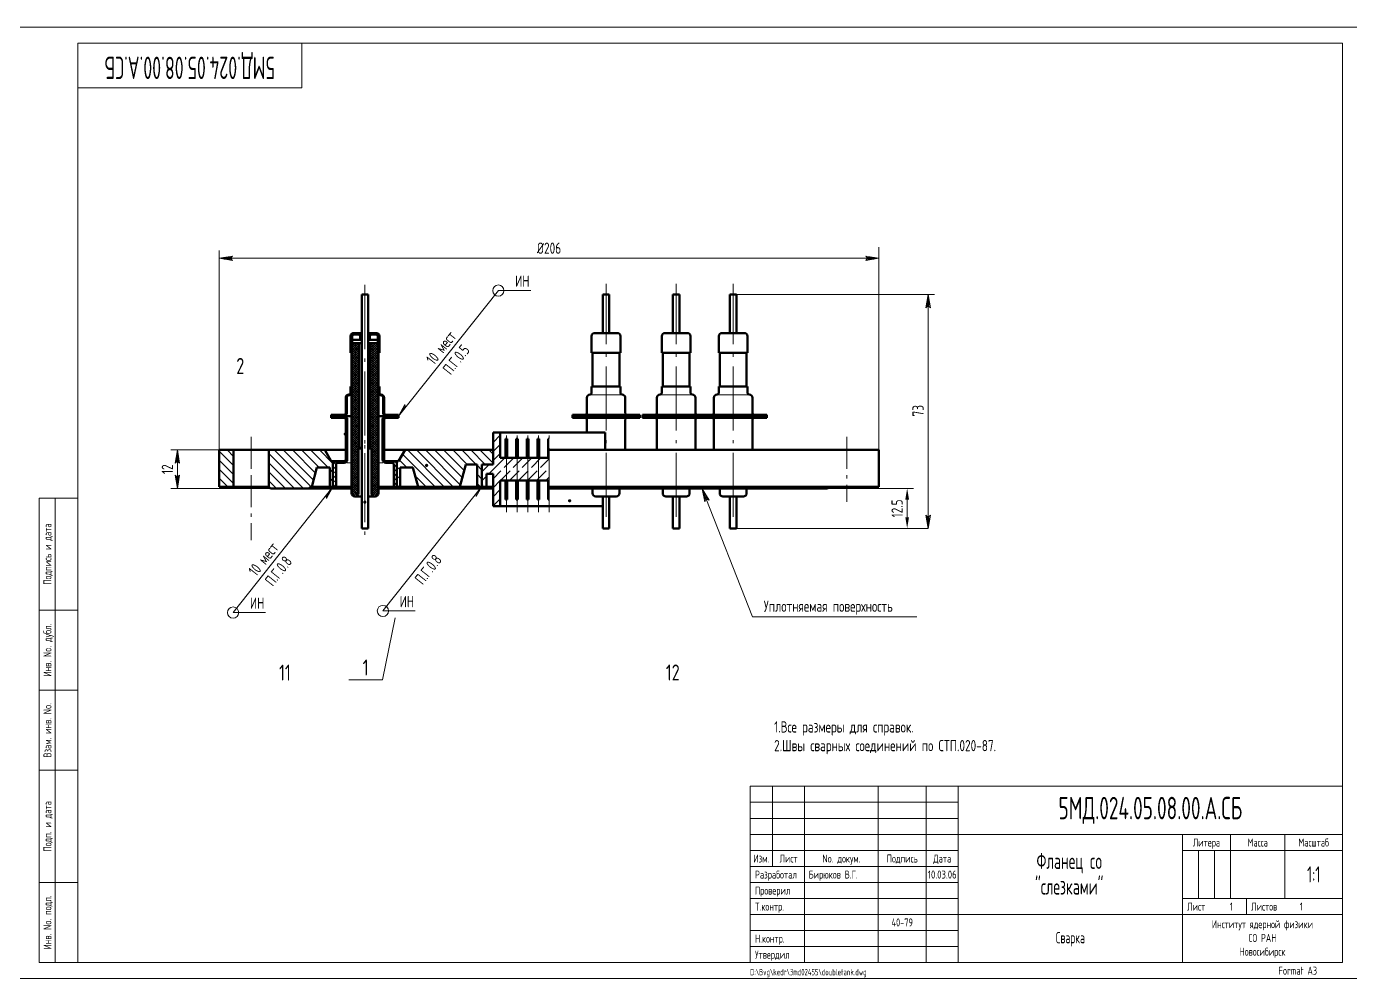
# Model space of a CAD drawing. Extents: x -414 to 4851, y -2165 to 1761.
# Drawn here: x 2319.7 to 2733.2, y 1013.9 to 1311.1 of the extents above; entities that cross this region are included whole.
import ezdxf
from ezdxf.enums import TextEntityAlignment as Align

# ---------------------------------------------------------------- set-up
doc = ezdxf.new("R2010")
doc.units = 0
doc.linetypes.add('S-P10', pattern=[15, 10, -2, 1, -2])
doc.linetypes.add('S-P20', pattern=[27, 20, -3, 1, -3])
for name, color, linetype, lineweight in [('1', 9, 'CONTINUOUS', 20), ('2', 2, 'CONTINUOUS', 50), ('DIM', 4, 'CONTINUOUS', 20), ('HATCH', 5, 'CONTINUOUS', 20), ('TR', 3, 'CONTINUOUS', 20)]:
    doc.layers.add(name, color=color, linetype=linetype, lineweight=lineweight)
doc.styles.add('SIMPLEX', font='simplex.shx', dxfattribs={"width": 0.7})
pattern_1 = [(135, (559.2477484370595, 735.985368344094), (-0.3535533905932738, -0.3535533905932737), [])]
pattern_2 = [(135, (537.3021285786556, 735.5614735127529), (-0.3535533905932738, -0.3535533905932737), [])]
pattern_3 = [(45, (-1108.623492924611, 594.689889474208), (-0.7071067811865475, 0.7071067811865476), [])]

# ---------------------------------------------------------------- blocks, each defined once
blk = doc.blocks.new('SHTAMP1')
at = {"layer": 'DIM', "color": 2}
for p, q in [((-185, 55), (0, 55)), ((-185, 55), (-185, 0)), ((-178, 55), (-178, 29.99999999999999)), ((-168, 55), (-168, 0)), ((-145, 55), (-145, 0)), ((-130, 55), (-130, 0)), ((-120, 55), (-120, 0)), ((-120, 40), (0, 40)), ((-49.99999999999997, 40), (-50, 0)), ((-34.99999999999997, 40), (-34.99999999999997, 20)), ((-17.99999999999997, 40), (-17.99999999999997, 20.00000000000001)), ((-185, 35), (-120, 35)), ((-49.99999999999997, 35), (0, 35)), ((-185, 30), (-120, 30)), ((-50, 20), (0, 20)), ((-29.99999999999994, 20.00000000000001), (-29.99999999999997, 15)), ((-120, 15), (0, 15))]:
    blk.add_line(p, q, dxfattribs=at)
at = {"layer": 'DIM'}
for p, q in [((-185, 50), (-120, 50)), ((-185, 45), (-120, 45)), ((-185, 40), (-120, 40)), ((-44.99999999999997, 35), (-44.99999999999997, 20)), ((-39.99999999999997, 35), (-39.99999999999997, 20)), ((-185, 25), (-120, 25)), ((-185, 20), (-120, 20)), ((-185, 15), (-120, 15)), ((-185, 10), (-120, 10)), ((-185, 5), (-120, 5))]:
    blk.add_line(p, q, dxfattribs=at)
at = {"layer": 'DIM', "style": 'SIMPLEX', "width": 0.6}
blk.add_text('1', height=2.5, dxfattribs=at).set_placement((-35.17607202795625, 16.2))
at = {"layer": 'DIM', "style": 'SIMPLEX', "width": 0.6, "flags": 8}
blk.add_attdef('ОБОЗНАЧЕНИЕ2', text='', height=7, dxfattribs=at).set_placement((-117, 60), align=Align.MIDDLE)
at = {"layer": 'DIM', "style": 'SIMPLEX', "width": 0.6}
for tag, height, p in [('ОБОЗНАЧЕНИЕ', 7, (-60, 47.5)), ('МАСШТАБ', 5, (-9, 27.5))]:
    blk.add_attdef(tag, text='', height=height, dxfattribs=at).set_placement(p, align=Align.MIDDLE)
at = {"layer": 'DIM', "style": 'SIMPLEX', "width": 0.9108433734939759}
blk.add_attdef('ДАТА', text='', height=2.5, dxfattribs=at).set_placement((-129.5, 26.2), (-120.5, 26.2), align=Align.FIT)
at = {"layer": 'DIM', "style": 'SIMPLEX', "width": 0.6}
for tag, p in [('ЛИСТОВ', (-13.325, 16.2)), ('FORMAT', (-20, -3.8))]:
    blk.add_attdef(tag, p, '', height=2.5, dxfattribs=at)
blk.add_attdef('ТЕЛЕФОН', text='', height=2.5, dxfattribs=at).set_placement((-137.5, 12.5), align=Align.MIDDLE_CENTER)
at = {"layer": 'TR', "style": 'SIMPLEX', "width": 0.7}
for s, p in [('Литера', (-42.49999999999997, 36.2)), ('Масса', (-26.49999999999997, 36.2)), ('Масштаб', (-9, 36.2)), ('Изм.', (-181.5, 31.2)), ('Лист', (-173, 31.2)), ('No. докум.', (-156.5, 31.2)), ('Подпись', (-137.5, 31.2)), ('Дата', (-125, 31.2)), ('Институт ядерной физики', (-25, 10.70243239950646)), ('СО РАН', (-25, 6.416718113792172)), ('Новосибирск', (-25, 2.131003828077887))]:
    blk.add_text(s, height=2.5, dxfattribs=at).set_placement(p, align=Align.CENTER)
at = {"layer": 'TR', "style": 'SIMPLEX'}
for s, width, p in [('Разработал', 0.6, (-183.5, 26.2)), ('Проверил', 0.7, (-183.5, 21.2)), ('T.контр.', 0.7, (-183.5, 16.2)), ('Лист', 0.7, (-48.5, 16.2)), ('Листов', 0.7, (-28.49999999999997, 16.2)), ('Н.контр.', 0.7, (-183.5, 6.200000000000001)), ('Утвердил', 0.7, (-183.5, 1.200000000000001))]:
    blk.add_text(s, height=2.5, dxfattribs=dict(at, width=width)).set_placement(p)
at = {"layer": 'TR', "style": 'SIMPLEX', "width": 0.6}
for tag, height, p in [('НАИМЕНОВАНИЕ', 5, (-85.34568711718521, 29.20002082529924)), ('НАИМЕНОВАНИЕ2', 5, (-85.34568711718521, 21.20002082529924)), ('МАТЕРИАЛ', 3.5, (-85, 9)), ('СОРТАМЕНТ', 3.5, (-85, 3))]:
    blk.add_attdef(tag, text='', height=height, dxfattribs=at).set_placement(p, align=Align.CENTER)
for tag, p, height in [('РАЗРАБОТАЛ', (-166.7, 26.2), 2.5), ('ПРОВЕРИЛ', (-166.7, 21.2), 2.5), ('НОРМОКОНТРОЛЬ', (-166.7, 6.199999999999998), 2.5), ('УТВЕРДИЛ', (-166.7, 1.199999999999999), 2.5), ('ФАЙЛ', (-185, -4), 2)]:
    blk.add_attdef(tag, p, '', height=height, dxfattribs=at)
blk = doc.blocks.new('LEADR')
at = {"layer": 'DIM'}
for p, q in [((-1.170416226631389, 0.2000000000000028), (0, 0)), ((-0.9997944300187243, -0.0002412563466975826), (-1.170416226631389, 0.2000000000000028)), ((0, 0), (-1.170416226631389, -0.1999999999999886)), ((-0.4381870021173455, 0.07487712356459042), (-1.063684681848329, 0.07474016190496968)), ((0, 0), (-1, 0)), ((-1.170416226631389, -0.1999999999999886), (-0.9997944300187243, -0.0002412563466975826)), ((-0.4396274744967172, -0.07512327059271229), (-1.063870801763059, -0.07525989858129378))]:
    blk.add_line(p, q, dxfattribs=at)
blk = doc.blocks.new('SVLEADR')
at = {"layer": 'DIM'}
for p, q in [((-1.170621796612664, -0.199758743653291), (-1, 0)), ((0, 0), (-1.170621796612664, -0.199758743653291)), ((-0.3755462257252447, -0.07510924514504325), (-1.064076371744335, -0.0750186422345962))]:
    blk.add_line(p, q, dxfattribs=at)

msp = doc.modelspace()

# ---------------------------------------------------------------- hatches: boundary and pattern name
at = {"layer": 'HATCH'}
h = msp.add_hatch(dxfattribs=at)
h.set_pattern_fill('U', color=256, scale=0.5, angle=135, style=0, pattern_type=0)
h.set_pattern_definition(pattern_1)
h.paths.add_polyline_path([(2423.366534416439, 1214.937710452703, -0.4142135623728154), (2423.866534416438, 1214.437710452703), (2423.866534416438, 1213.337710452703), (2424.366534416438, 1213.337710452703), (2424.366534416438, 1214.437710452703, 0.4142135623730951), (2423.366534416438, 1215.437710452703), (2421.866534416438, 1215.437710452703, 0.4142135623730951), (2420.866534416438, 1214.437710452703), (2420.866534416438, 1209.237710452703), (2421.166534416438, 1209.237710452703), (2421.166534416438, 1212.297710452703), (2421.366534416438, 1212.297710452703), (2421.366534416438, 1214.437710452703, -0.4142135623731117), (2421.866534416438, 1214.937710452703)])
h = msp.add_hatch(dxfattribs=at)
h.set_pattern_fill('U', color=256, scale=0.5, angle=45, style=0, double=1, pattern_type=0)
h.set_pattern_definition([(45, (559.2477484370595, 735.985368344094), (-0.3535533905932737, 0.3535533905932738), []), (135, (559.2477484370595, 735.985368344094), (-0.3535533905932738, -0.3535533905932737), [])])
h.paths.add_polyline_path([(2423.616534416438, 1212.297710452703), (2421.166534416438, 1212.297710452703), (2421.166534416438, 1165.437710452703, 0.4142135623730951), (2422.166534416438, 1164.437710452703), (2422.366534416438, 1164.437710452703, 0.4142135623730951), (2423.366534416438, 1165.437710452703), (2423.366534416438, 1179.437710452703), (2423.616534416439, 1179.58204802)])
h = msp.add_hatch(dxfattribs=at)
h.set_pattern_fill('U', color=256, scale=0.5, angle=135, style=0, pattern_type=0)
h.set_pattern_definition(pattern_2)
h.paths.add_polyline_path([(2428.866534416438, 1214.937710452703, -0.4142135623731116), (2429.366534416438, 1214.437710452703), (2429.366534416438, 1212.297710452703), (2429.566534416438, 1212.297710452703), (2429.566534416438, 1209.237710452703), (2429.866534416438, 1209.237710452703), (2429.866534416438, 1214.437710452703, 0.4142135623730951), (2428.866534416438, 1215.437710452703), (2427.366534416438, 1215.437710452703, 0.4142135623730951), (2426.366534416438, 1214.437710452703), (2426.366534416438, 1213.337710452703), (2426.866534416438, 1213.337710452703), (2426.866534416438, 1214.437710452703, -0.4142135623730818), (2427.366534416438, 1214.937710452703)])
h = msp.add_hatch(dxfattribs=at)
h.set_pattern_fill('U', color=256, scale=0.5, angle=45, style=0, double=1, pattern_type=0)
h.set_pattern_definition([(135, (4291.485320395817, 735.985368344094), (0.3535533905932737, 0.3535533905932738), []), (45.00000000000001, (4291.485320395817, 735.985368344094), (0.3535533905932738, -0.3535533905932737), [])])
h.paths.add_polyline_path([(2427.116534416438, 1212.297710452703), (2429.566534416438, 1212.297710452703), (2429.566534416438, 1165.437710452703, -0.4142135623730951), (2428.566534416438, 1164.437710452703), (2428.366534416438, 1164.437710452703, -0.4142135623730951), (2427.366534416438, 1165.437710452703), (2427.366534416438, 1179.437710452703), (2427.116534416438, 1179.58204802)])
h = msp.add_hatch(dxfattribs=at)
h.set_pattern_fill('U', color=256, scale=0.5, angle=135, style=0, pattern_type=0)
h.set_pattern_definition(pattern_1)
h.paths.add_polyline_path([(2421.166534416438, 1198.737710452703), (2420.866534416438, 1198.737710452703), (2420.866534416438, 1196.737710452703, -0.414213562372862), (2420.366534416438, 1196.237710452703, 0.4142135623730285), (2419.366534416438, 1195.237710452703), (2419.366534416438, 1190.437710452703, -0.4142135623730951), (2418.866534416438, 1189.937710452703), (2414.866534416438, 1189.937710452703), (2414.866534416438, 1189.437710452703), (2418.666534416438, 1189.437710452703, 0.4142135623730951), (2419.666534416438, 1190.437710452703), (2419.666534416438, 1195.437710452703, -0.4142135623729101), (2420.166534416438, 1195.937710452703, 0.4142135623731598), (2421.166534416438, 1196.937710452703)])
h = msp.add_hatch(dxfattribs=at)
h.set_pattern_fill('U', color=256, scale=0.5, angle=135, style=0, pattern_type=0)
h.set_pattern_definition(pattern_2)
h.paths.add_polyline_path([(2429.866534416438, 1198.737710452703), (2429.566534416438, 1198.737710452703), (2429.566534416438, 1196.937710452703, 0.4142135623730933), (2430.566534416438, 1195.937710452703, -0.4142135623730765), (2431.066534416438, 1195.437710452703), (2431.066534416438, 1190.437710452703, 0.4142135623731616), (2432.066534416438, 1189.437710452703), (2435.866534416438, 1189.437710452703), (2435.866534416438, 1189.937710452703), (2431.866534416438, 1189.937710452703, -0.4142135623730951), (2431.366534416438, 1190.437710452703), (2431.366534416438, 1195.237710452703, 0.4142135623730285), (2430.366534416439, 1196.237710452703, -0.4142135623728953), (2429.866534416439, 1196.737710452703)])
h = msp.add_hatch(dxfattribs=at)
h.set_pattern_fill('U', color=256, angle=45, style=0, pattern_type=0)
h.set_pattern_definition(pattern_3)
h.paths.add_polyline_path([(2419.866534416438, 1188.437710452703, 0.4142135623730618), (2418.866534416438, 1189.437710452703), (2414.866534416438, 1189.437710452703), (2414.866534416438, 1188.937710452703), (2418.866534416438, 1188.937710452703, -0.4142135623730951), (2419.366534416438, 1188.437710452703), (2419.366534416438, 1175.931477026158, -0.4142135623730951), (2418.866534416438, 1175.431477026158), (2416.366534416438, 1175.431477026158, 0.4142135623730618), (2415.366534416438, 1174.431477026158), (2415.366534416438, 1167.431477026158), (2416.366534416438, 1167.431477026158), (2416.366534416438, 1174.431477026158, -0.4142135623730951), (2416.866534416438, 1174.931477026158), (2418.866534416438, 1174.931477026158, 0.4142135623730951), (2419.866534416438, 1175.931477026158)])
h = msp.add_hatch(dxfattribs=at)
h.set_pattern_fill('U', color=256, angle=45, style=0, pattern_type=0)
h.set_pattern_definition(pattern_3)
h.paths.add_polyline_path([(2435.866534416438, 1188.937710452703), (2435.866534416438, 1189.437710452703), (2431.866534416438, 1189.437710452703, 0.4142135623730951), (2430.866534416438, 1188.437710452703), (2430.866534416438, 1175.931477026158, 0.4142135623730951), (2431.866534416438, 1174.931477026158), (2433.866534416438, 1174.931477026158, -0.4142135623730951), (2434.366534416438, 1174.431477026158), (2434.366534416438, 1167.431477026158), (2435.366534416438, 1167.431477026158), (2435.366534416438, 1174.431477026158, 0.4142135623730951), (2434.366534416438, 1175.431477026158), (2431.866534416438, 1175.431477026158, -0.4142135623730951), (2431.366534416438, 1175.931477026158), (2431.366534416438, 1188.437710452703, -0.4142135623730951), (2431.866534416438, 1188.937710452703)])
h = msp.add_hatch(dxfattribs=at)
h.set_pattern_fill('U', color=256, scale=2, angle=45, style=0, pattern_type=0)
h.set_pattern_definition([(45, (0, 0), (-1.414213562373095, 1.414213562373095), [])])
h.paths.add_polyline_path([(2482.866534416438, 1176.431477026158), (2467.616534416438, 1176.431477026158), (2467.616534416438, 1184.431477026158), (2465.366534416438, 1184.431477026158), (2465.366534416438, 1174.431477026158), (2461.866534416438, 1174.431477026158), (2461.866534416438, 1167.431477026158), (2463.366534416438, 1167.431477026158), (2463.366534416438, 1171.431477026158), (2465.366534416438, 1171.431477026158), (2465.366534416438, 1161.431477026158), (2467.616534416438, 1161.431477026158), (2467.616534416438, 1169.431477026158), (2482.866534416438, 1169.431477026158), (2482.866534416438, 1172.431477026158), (2467.616534416438, 1172.431477026158), (2467.616534416438, 1173.431477026158), (2482.866534416438, 1173.431477026158)])
h = msp.add_hatch(dxfattribs=at)
h.set_pattern_fill('U', color=256, scale=2, angle=135, style=0, pattern_type=0)
h.set_pattern_definition([(135, (-943.8657801611371, -325.8072000388579), (-1.414213562373095, -1.414213562373095), [])])
h.paths.add_polyline_path([(2379.866534416438, 1167.431477026158), (2384.366534416438, 1167.431477026158), (2384.366534416438, 1178.931477026158), (2379.866534416438, 1178.931477026159)])
h = msp.add_hatch(dxfattribs=at)
h.set_pattern_fill('U', color=256, scale=2, angle=135, style=0, pattern_type=0)
h.set_pattern_definition([(135, (-1108.623492924611, 594.689889474208), (-1.414213562373095, -1.414213562373095), [])])
h.paths.add_polyline_path([(2415.366534416438, 1175.431477026158), (2414.866534416438, 1175.431477026158), (2412.845808474274, 1178.931477026158), (2395.366534416438, 1178.931477026158), (2395.366534416438, 1167.431477026158), (2395.866534416438, 1166.931477026158), (2407.866534416438, 1166.931477026158), (2408.366534416438, 1167.431477026158), (2408.758839261851, 1167.431477026158), (2410.366534416438, 1173.431477026158), (2414.366534416438, 1173.431477026158), (2414.366534416438, 1167.431477026158), (2415.366534416438, 1167.431477026158)])
h = msp.add_hatch(dxfattribs=at)
h.set_pattern_fill('U', color=256, scale=2, angle=135, style=0, pattern_type=0)
h.set_pattern_definition([(135, (0, 0), (-1.414213562373095, -1.414213562373095), [])])
h.paths.add_polyline_path([(2465.366534416438, 1178.931477026157), (2437.887260358601, 1178.931477026158), (2435.866534416438, 1175.431477026158), (2435.366534416438, 1175.431477026158), (2435.366534416438, 1167.431477026158), (2436.366534416438, 1167.431477026158), (2436.366534416438, 1173.431477026158), (2440.366534416439, 1173.431477026158), (2441.974229571026, 1167.431477026158), (2454.99089006942, 1167.431477026158), (2456.866534416438, 1174.431477026158), (2460.366534416438, 1174.431477026158), (2460.366534416438, 1167.431477026158), (2461.866534416438, 1167.431477026158), (2461.866534416438, 1174.431477026158), (2465.366534416438, 1174.431477026158)])

# ---------------------------------------------------------------- linework, layer by layer
at = {"layer": '1', "linetype": 'S-P20'}
for p, q in [((2425.366534416438, 1230.437710452703), (2425.366534416438, 1151.437710452703)), ((2500.666534416438, 1158.009537205966), (2500.666534416438, 1230.761779697929)), ((2522.566534416438, 1158.009537205966), (2522.566534416438, 1230.761779697929)), ((2540.366534416438, 1158.009537205966), (2540.366534416438, 1230.761779697929)), ((2425.366534416438, 1157.967390402789), (2425.366534416438, 1191.252443591953)), ((2469.533202416438, 1159.484487338693), (2469.533202416438, 1185.404896538341)), ((2472.866535416438, 1159.484487338693), (2472.866535416438, 1185.404896538341)), ((2476.199868416438, 1159.484487338693), (2476.199868416438, 1185.404896538341)), ((2479.533201416438, 1159.484487338693), (2479.533201416438, 1185.404896538341)), ((2482.866534416438, 1159.484487338693), (2482.866534416438, 1185.404896538341))]:
    msp.add_line(p, q, dxfattribs=at)
at = {"layer": '1'}
for p, q in [((2496.166534416438, 1196.111261418594), (2500.666534416438, 1196.111261418593)), ((2505.166534416438, 1196.111261418594), (2500.666534416438, 1196.111261418593)), ((2518.066534416438, 1196.111261418594), (2522.566534416438, 1196.111261418593)), ((2527.066534416438, 1196.111261418594), (2522.566534416438, 1196.111261418593)), ((2535.866534416438, 1196.111261418594), (2540.366534416438, 1196.111261418593)), ((2544.866534416438, 1196.111261418594), (2540.366534416438, 1196.111261418593)), ((2421.166534416438, 1174.931477026158), (2419.732559820223, 1174.931477026158)), ((2431.000509012654, 1174.931477026158), (2429.566534416438, 1174.931477026158))]:
    msp.add_line(p, q, dxfattribs=at)
at = {"layer": '1', "linetype": 'S-P10'}
for p, q in [((2389.866534416438, 1183.070887324208), (2389.866534416438, 1162.792066728108)), ((2575.866534416438, 1183.070887324208), (2575.866534416438, 1162.792066728108)), ((2389.866534416438, 1171.070887324208), (2389.866534416438, 1150.792066728108))]:
    msp.add_line(p, q, dxfattribs=at)
at = {"layer": '2'}
for p, q in [((2424.366534416438, 1227.437710452703), (2424.366534416438, 1154.437710452703)), ((2426.366534416438, 1227.437710452703), (2424.366534416438, 1227.437710452703)), ((2426.366534416438, 1227.437710452703), (2426.366534416438, 1154.437710452703)), ((2501.666534416438, 1227.437710452703), (2499.666534416438, 1227.437710452703)), ((2499.666534416438, 1215.437710452703), (2499.666534416438, 1227.437710452703)), ((2501.666534416438, 1215.437710452703), (2501.666534416438, 1227.437710452703)), ((2521.566534416438, 1215.437710452703), (2521.566534416438, 1227.437710452703)), ((2523.566534416438, 1227.437710452703), (2521.566534416438, 1227.437710452703)), ((2523.566534416438, 1215.437710452703), (2523.566534416438, 1227.437710452703)), ((2539.366534416438, 1215.437710452703), (2539.366534416438, 1227.437710452703)), ((2541.366534416438, 1227.437710452703), (2539.366534416438, 1227.437710452703)), ((2541.366534416438, 1215.437710452703), (2541.366534416438, 1227.437710452703)), ((2420.866534416438, 1214.437710452703), (2420.866534416438, 1209.237710452703)), ((2421.166534416438, 1212.297710452703), (2421.166534416438, 1165.437710452703)), ((2424.366534416438, 1212.297710452703), (2421.166534416438, 1212.297710452703)), ((2421.366534416438, 1214.437710452703), (2421.366534416438, 1212.297710452703)), ((2424.366534416438, 1213.337710452703), (2421.366534416438, 1213.337710452703)), ((2424.366534416438, 1215.437710452703), (2421.866534416438, 1215.437710452703)), ((2423.366534416438, 1214.937710452703), (2421.866534416438, 1214.937710452703)), ((2423.616534416438, 1212.297710452703), (2423.616534416439, 1179.58204802)), ((2423.866534416438, 1214.437710452703), (2423.866534416438, 1213.337710452703)), ((2426.366534416438, 1215.437710452703), (2428.866534416438, 1215.437710452703)), ((2426.366534416438, 1213.337710452703), (2429.366534416438, 1213.337710452703)), ((2426.366534416438, 1212.297710452703), (2429.566534416438, 1212.297710452703)), ((2426.866534416438, 1214.437710452703), (2426.866534416438, 1213.337710452703)), ((2427.116534416438, 1212.297710452703), (2427.116534416438, 1179.58204802)), ((2427.366534416438, 1214.937710452703), (2428.866534416438, 1214.937710452703)), ((2429.366534416438, 1214.437710452703), (2429.366534416438, 1212.297710452703)), ((2429.566534416438, 1212.297710452703), (2429.566534416438, 1165.437710452703)), ((2429.866534416438, 1214.437710452703), (2429.866534416438, 1209.237710452703)), ((2496.166534416438, 1209.237710452703), (2496.166534416439, 1214.437710452703)), ((2497.166534416439, 1215.437710452703), (2500.666534416438, 1215.437710452703)), ((2504.166534416438, 1215.437710452703), (2500.666534416438, 1215.437710452703)), ((2505.166534416438, 1209.237710452703), (2505.166534416438, 1214.437710452703)), ((2518.066534416438, 1209.237710452703), (2518.066534416439, 1214.437710452703)), ((2519.066534416439, 1215.437710452703), (2522.566534416438, 1215.437710452703)), ((2526.066534416438, 1215.437710452703), (2522.566534416438, 1215.437710452703)), ((2527.066534416438, 1209.237710452703), (2527.066534416438, 1214.437710452703)), ((2535.866534416438, 1209.237710452703), (2535.866534416439, 1214.437710452703)), ((2536.866534416439, 1215.437710452703), (2540.366534416438, 1215.437710452703)), ((2543.866534416438, 1215.437710452703), (2540.366534416438, 1215.437710452703)), ((2544.866534416438, 1209.237710452703), (2544.866534416438, 1214.437710452703)), ((2421.166534416438, 1209.237710452703), (2420.866534416438, 1209.237710452703)), ((2429.566534416438, 1209.237710452703), (2429.866534416438, 1209.237710452703)), ((2496.166534416438, 1209.237710452703), (2500.666534416438, 1209.237710452703)), ((2496.466534416439, 1198.737710452703), (2496.466534416439, 1209.237710452703)), ((2505.166534416438, 1209.237710452703), (2500.666534416438, 1209.237710452703)), ((2504.866534416438, 1198.737710452703), (2504.866534416438, 1209.237710452703)), ((2518.066534416438, 1209.237710452703), (2522.566534416438, 1209.237710452703)), ((2518.366534416438, 1198.737710452703), (2518.366534416438, 1209.237710452703)), ((2527.066534416438, 1209.237710452703), (2522.566534416438, 1209.237710452703)), ((2526.766534416438, 1198.737710452703), (2526.766534416438, 1209.237710452703)), ((2535.866534416438, 1209.237710452703), (2540.366534416438, 1209.237710452703)), ((2536.166534416438, 1198.737710452703), (2536.166534416438, 1209.237710452703)), ((2544.866534416438, 1209.237710452703), (2540.366534416438, 1209.237710452703)), ((2544.566534416438, 1198.737710452703), (2544.566534416438, 1209.237710452703)), ((2419.366534416438, 1195.237710452703), (2419.366534416438, 1190.437710452703)), ((2419.666534416438, 1195.437710452703), (2419.666534416438, 1190.437710452703)), ((2420.866534416438, 1198.737710452703), (2420.866534416438, 1196.737710452703)), ((2421.166534416438, 1198.737710452703), (2420.866534416438, 1198.737710452703)), ((2429.566534416438, 1198.737710452703), (2429.866534416438, 1198.737710452703)), ((2429.866534416438, 1198.737710452703), (2429.866534416439, 1196.737710452703)), ((2431.066534416438, 1195.437710452703), (2431.066534416438, 1190.437710452703)), ((2431.366534416438, 1195.237710452703), (2431.366534416438, 1190.437710452703)), ((2494.666534416438, 1190.437710452703), (2494.666534416439, 1195.237710452703)), ((2495.666534416439, 1196.237710452703), (2495.666534416439, 1196.237710452703)), ((2496.166534416438, 1198.737710452703), (2500.666534416438, 1198.737710452703)), ((2496.166534416439, 1196.737710452703), (2496.166534416438, 1198.737710452703)), ((2505.166534416438, 1198.737710452703), (2500.666534416438, 1198.737710452703)), ((2505.166534416438, 1196.737710452703), (2505.166534416438, 1198.737710452703)), ((2505.666534416438, 1196.237710452703), (2505.666534416438, 1196.237710452703)), ((2506.666534416438, 1190.437710452703), (2506.666534416438, 1195.237710452703)), ((2516.566534416438, 1190.437710452703), (2516.566534416439, 1195.237710452703)), ((2517.566534416439, 1196.237710452703), (2517.566534416439, 1196.237710452703)), ((2518.066534416438, 1198.737710452703), (2522.566534416438, 1198.737710452703)), ((2518.066534416439, 1196.737710452703), (2518.066534416438, 1198.737710452703)), ((2527.066534416438, 1198.737710452703), (2522.566534416438, 1198.737710452703)), ((2527.066534416438, 1196.737710452703), (2527.066534416438, 1198.737710452703)), ((2527.566534416438, 1196.237710452703), (2527.566534416438, 1196.237710452703)), ((2528.566534416438, 1190.437710452703), (2528.566534416438, 1195.237710452703)), ((2534.366534416438, 1190.437710452703), (2534.366534416439, 1195.237710452703)), ((2535.366534416439, 1196.237710452703), (2535.366534416439, 1196.237710452703)), ((2535.866534416438, 1198.737710452703), (2540.366534416438, 1198.737710452703)), ((2535.866534416439, 1196.737710452703), (2535.866534416438, 1198.737710452703)), ((2544.866534416438, 1198.737710452703), (2540.366534416438, 1198.737710452703)), ((2544.866534416438, 1196.737710452703), (2544.866534416438, 1198.737710452703)), ((2545.366534416438, 1196.237710452703), (2545.366534416438, 1196.237710452703)), ((2546.366534416438, 1190.437710452703), (2546.366534416438, 1195.237710452703)), ((2414.866534416438, 1189.937710452703), (2414.866534416438, 1189.437710452703)), ((2414.866534416438, 1189.937710452703), (2418.866534416438, 1189.937710452703)), ((2414.866534416438, 1189.437710452703), (2414.866534416438, 1188.937710452703)), ((2414.866534416438, 1189.437710452703), (2421.166534416438, 1189.437710452703)), ((2418.866534416438, 1188.937710452703), (2414.866534416438, 1188.937710452703)), ((2419.366534416438, 1188.437710452703), (2419.366534416438, 1175.931477026158)), ((2419.866534416438, 1188.437710452703), (2419.866534416438, 1175.931477026158)), ((2435.866534416438, 1189.437710452703), (2429.566534416438, 1189.437710452703)), ((2430.866534416438, 1188.437710452703), (2430.866534416438, 1175.931477026158)), ((2431.366534416438, 1188.437710452703), (2431.366534416438, 1175.931477026158)), ((2435.866534416438, 1189.937710452703), (2431.866534416438, 1189.937710452703)), ((2431.866534416438, 1188.937710452703), (2435.866534416438, 1188.937710452703)), ((2435.866534416438, 1189.937710452703), (2435.866534416438, 1189.437710452703)), ((2435.866534416438, 1189.437710452703), (2435.866534416438, 1188.937710452703)), ((2500.666534416438, 1189.937710452703), (2490.166534416438, 1189.937710452703)), ((2490.166534416438, 1189.437710452703), (2490.166534416438, 1189.937710452703)), ((2500.666534416438, 1189.437710452703), (2490.166534416438, 1189.437710452703)), ((2490.166534416438, 1189.437710452703), (2490.166534416438, 1188.937710452703)), ((2507.166534416438, 1188.937710452703), (2490.166534416438, 1188.937710452703)), ((2494.666534416438, 1188.437710452703), (2494.666534416438, 1184.431477026158)), ((2500.666534416438, 1189.937710452703), (2511.166534416438, 1189.937710452703)), ((2500.666534416438, 1189.437710452703), (2511.166534416438, 1189.437710452703)), ((2506.666534416438, 1188.437710452703), (2506.666534416438, 1178.931477026157)), ((2507.166534416438, 1188.937710452703), (2511.166534416438, 1188.937710452703)), ((2511.166534416438, 1189.437710452703), (2511.166534416438, 1189.937710452703)), ((2511.166534416438, 1189.437710452703), (2511.166534416438, 1188.937710452703)), ((2522.566534416438, 1189.937710452703), (2512.066534416438, 1189.937710452703)), ((2512.066534416438, 1189.437710452703), (2512.066534416438, 1189.937710452703)), ((2512.066534416438, 1189.437710452703), (2512.066534416438, 1188.937710452703)), ((2522.566534416438, 1189.437710452703), (2512.066534416438, 1189.437710452703)), ((2529.066534416438, 1188.937710452703), (2512.066534416438, 1188.937710452703)), ((2516.566534416438, 1188.437710452703), (2516.566534416437, 1178.931477026156)), ((2522.566534416438, 1189.937710452703), (2533.066534416438, 1189.937710452703)), ((2522.566534416438, 1189.437710452703), (2533.066534416438, 1189.437710452703)), ((2528.566534416438, 1188.437710452703), (2528.566534416438, 1178.931477026157)), ((2529.066534416438, 1188.937710452703), (2533.066534416438, 1188.937710452703)), ((2540.366534416438, 1189.937710452703), (2529.866534416438, 1189.937710452703)), ((2540.366534416438, 1189.437710452703), (2529.866534416438, 1189.437710452703)), ((2546.866534416438, 1188.937710452703), (2529.866534416438, 1188.937710452703)), ((2533.066534416438, 1189.437710452703), (2533.066534416438, 1189.937710452703)), ((2533.066534416438, 1189.437710452703), (2533.066534416438, 1188.937710452703)), ((2534.366534416438, 1188.437710452703), (2534.366534416437, 1178.931477026156)), ((2540.366534416438, 1189.937710452703), (2550.866534416438, 1189.937710452703)), ((2540.366534416438, 1189.437710452703), (2550.866534416438, 1189.437710452703)), ((2546.366534416438, 1188.437710452703), (2546.366534416438, 1178.931477026157)), ((2546.866534416438, 1188.937710452703), (2550.866534416438, 1188.937710452703)), ((2550.866534416438, 1189.437710452703), (2550.866534416438, 1189.937710452703)), ((2550.866534416438, 1189.437710452703), (2550.866534416438, 1188.937710452703)), ((2465.366534416438, 1184.431477026158), (2465.366534416438, 1174.431477026158)), ((2500.366534416438, 1184.431477026158), (2465.366534416438, 1184.431477026158)), ((2467.616534416438, 1184.431477026158), (2467.616534416438, 1176.431477026158)), ((2500.366534416438, 1184.431477026158), (2500.366534416438, 1178.931477026156)), ((2379.866534416438, 1178.931477026159), (2419.366534416438, 1178.931477026158)), ((2379.866534416438, 1167.431477026158), (2379.866534416438, 1178.931477026159)), ((2384.366534416438, 1167.431477026158), (2384.366534416438, 1178.931477026159)), ((2395.366534416438, 1167.431477026158), (2395.366534416438, 1178.931477026158)), ((2412.845808474274, 1178.931477026157), (2414.866534416438, 1175.431477026158)), ((2423.616534416438, 1179.58204802), (2423.366534416438, 1179.437710452703)), ((2423.366534416438, 1179.437710452703), (2424.366534416438, 1179.437710452703)), ((2423.366534416438, 1179.437710452703), (2423.366534416438, 1165.437710452703)), ((2424.366534416438, 1179.58204802), (2423.616534416438, 1179.58204802)), ((2426.366534416438, 1179.58204802), (2427.116534416438, 1179.58204802)), ((2427.366534416438, 1179.437710452703), (2426.366534416438, 1179.437710452703)), ((2427.116534416438, 1179.58204802), (2427.366534416438, 1179.437710452703)), ((2427.366534416438, 1179.437710452703), (2427.366534416438, 1165.437710452703)), ((2431.366534416438, 1178.931477026158), (2465.366534416438, 1178.931477026157)), ((2437.887260358601, 1178.931477026157), (2435.866534416438, 1175.431477026158)), ((2469.283202416438, 1182.431477026158), (2469.283202416438, 1176.431477026158)), ((2469.783202416438, 1182.431477026158), (2469.283202416438, 1182.431477026158)), ((2469.783202416438, 1182.431477026158), (2469.783202416438, 1176.431477026158)), ((2472.616535416438, 1182.431477026158), (2472.616535416438, 1176.431477026158)), ((2473.116535416438, 1182.431477026158), (2472.616535416438, 1182.431477026158)), ((2473.116535416438, 1182.431477026158), (2473.116535416438, 1176.431477026158)), ((2475.949868416438, 1182.431477026158), (2475.949868416438, 1176.431477026158)), ((2476.449868416438, 1182.431477026158), (2475.949868416438, 1182.431477026158)), ((2476.449868416438, 1182.431477026158), (2476.449868416438, 1176.431477026158)), ((2479.283201416438, 1182.431477026158), (2479.283201416438, 1176.431477026158)), ((2479.783201416438, 1182.431477026158), (2479.283201416438, 1182.431477026158)), ((2479.783201416438, 1182.431477026158), (2479.783201416438, 1176.431477026158)), ((2482.866534416438, 1182.431477026158), (2482.616534416438, 1182.431477026158)), ((2482.616534416438, 1182.431477026158), (2482.616534416438, 1176.431477026158)), ((2585.866534416438, 1178.931477026159), (2482.866534416438, 1178.931477026156)), ((2585.866534416438, 1167.431477026158), (2585.866534416438, 1178.931477026159)), ((2418.866534416438, 1175.431477026158), (2414.866534416438, 1175.431477026158)), ((2415.366534416438, 1175.431477026158), (2415.366534416438, 1167.431477026158)), ((2416.366534416438, 1174.431477026158), (2416.366534416438, 1167.431477026158)), ((2418.866534416438, 1174.931477026158), (2416.866534416438, 1174.931477026158)), ((2435.366534416438, 1175.431477026158), (2431.866534416438, 1175.431477026158)), ((2431.866534416438, 1174.931477026158), (2433.866534416438, 1174.931477026158)), ((2434.366534416438, 1174.431477026158), (2434.366534416438, 1167.431477026158)), ((2435.866534416438, 1175.431477026158), (2435.366534416438, 1175.431477026158)), ((2435.366534416438, 1175.431477026158), (2435.366534416438, 1167.431477026158)), ((2456.866534416438, 1174.431477026158), (2454.99089006942, 1167.431477026158)), ((2460.366534416438, 1174.431477026158), (2456.866534416438, 1174.431477026158)), ((2460.366534416438, 1174.431477026158), (2460.366534416438, 1167.431477026158)), ((2465.366534416438, 1174.431477026158), (2461.866534416438, 1174.431477026158)), ((2461.866534416438, 1174.431477026158), (2461.866534416438, 1167.431477026158)), ((2482.866534416438, 1176.431477026158), (2467.616534416438, 1176.431477026158)), ((2410.366534416438, 1173.431477026158), (2408.758839261851, 1167.431477026157)), ((2414.366534416438, 1173.431477026158), (2410.366534416438, 1173.431477026158)), ((2414.366534416438, 1173.431477026158), (2414.366534416438, 1167.431477026158)), ((2440.366534416438, 1173.431477026158), (2436.366534416438, 1173.431477026158)), ((2436.366534416438, 1173.431477026158), (2436.366534416438, 1167.431477026158)), ((2440.366534416439, 1173.431477026158), (2441.974229571026, 1167.431477026157)), ((2463.366534416438, 1171.431477026158), (2463.366534416438, 1167.431477026158)), ((2465.366534416438, 1171.431477026158), (2463.366534416438, 1171.431477026158)), ((2465.366534416438, 1171.431477026158), (2465.366534416438, 1161.431477026158)), ((2395.366534416438, 1167.431477026158), (2379.866534416438, 1167.431477026158)), ((2395.866534416438, 1166.931477026158), (2395.366534416438, 1167.431477026158)), ((2421.166534416438, 1166.931477026158), (2395.866534416438, 1166.931477026158)), ((2407.866534416438, 1166.931477026158), (2408.366534416438, 1167.431477026158)), ((2421.166534416438, 1167.431477026158), (2408.366534416438, 1167.431477026158)), ((2436.366534416438, 1167.431477026158), (2429.566534416438, 1167.431477026158)), ((2436.414878794242, 1166.931477026158), (2429.566534416438, 1166.931477026158)), ((2465.366534416438, 1167.431477026158), (2436.406008566926, 1167.431477026158)), ((2465.366534416438, 1166.931477026158), (2436.414878794242, 1166.931477026158)), ((2467.616534416438, 1169.431477026158), (2467.616534416438, 1161.431477026158)), ((2482.866534416438, 1169.431477026158), (2467.616534416438, 1169.431477026158)), ((2469.283202416438, 1169.431477026158), (2469.283202416438, 1163.431477026158)), ((2469.783202416438, 1169.431477026158), (2469.783202416438, 1163.431477026158)), ((2472.616535416438, 1169.431477026158), (2472.616535416438, 1163.431477026158)), ((2473.116535416438, 1169.431477026158), (2473.116535416438, 1163.431477026158)), ((2475.949868416438, 1169.431477026158), (2475.949868416438, 1163.431477026158)), ((2476.449868416438, 1169.431477026158), (2476.449868416438, 1163.431477026158)), ((2479.283201416438, 1169.431477026158), (2479.283201416438, 1163.431477026158)), ((2479.783201416438, 1169.431477026158), (2479.783201416438, 1163.431477026158)), ((2482.616534416438, 1169.431477026158), (2482.616534416438, 1163.431477026158)), ((2482.866534416438, 1167.431477026157), (2585.866534416438, 1167.431477026158)), ((2482.866534416438, 1166.931477026158), (2569.866534416438, 1166.931477026158)), ((2496.466534416439, 1165.437710452703), (2496.466534416439, 1166.931477026158)), ((2504.866534416438, 1165.437710452703), (2504.866534416438, 1166.931477026158)), ((2518.366534416438, 1165.437710452703), (2518.366534416438, 1166.931477026158)), ((2526.766534416438, 1165.437710452703), (2526.766534416438, 1166.931477026158)), ((2536.166534416438, 1165.437710452703), (2536.166534416438, 1166.931477026158)), ((2544.566534416438, 1165.437710452703), (2544.566534416438, 1166.931477026158)), ((2569.866534416438, 1166.931477026158), (2570.366534416438, 1167.431477026158)), ((2422.166534416438, 1164.437710452703), (2424.366534416438, 1164.437710452703)), ((2428.566534416438, 1164.437710452703), (2426.366534416438, 1164.437710452703)), ((2469.783202416438, 1163.431477026158), (2469.283202416438, 1163.431477026158)), ((2473.116535416438, 1163.431477026158), (2472.616535416438, 1163.431477026158)), ((2476.449868416438, 1163.431477026158), (2475.949868416438, 1163.431477026158)), ((2479.783201416438, 1163.431477026158), (2479.283201416438, 1163.431477026158)), ((2482.866534416438, 1163.431477026158), (2482.616534416438, 1163.431477026158)), ((2500.666534416438, 1164.437710452703), (2497.466534416439, 1164.437710452703)), ((2499.666534416438, 1154.437710452703), (2499.666534416438, 1164.437710452703)), ((2500.666534416438, 1164.437710452703), (2503.866534416438, 1164.437710452703)), ((2501.666534416438, 1154.437710452703), (2501.666534416439, 1164.437710452703)), ((2522.566534416438, 1164.437710452703), (2519.366534416438, 1164.437710452703)), ((2521.566534416438, 1154.437710452703), (2521.566534416438, 1164.437710452703)), ((2522.566534416438, 1164.437710452703), (2525.766534416438, 1164.437710452703)), ((2523.566534416438, 1154.437710452703), (2523.566534416439, 1164.437710452703)), ((2540.366534416438, 1164.437710452703), (2537.166534416438, 1164.437710452703)), ((2539.366534416438, 1154.437710452703), (2539.366534416438, 1164.437710452703)), ((2540.366534416438, 1164.437710452703), (2543.566534416438, 1164.437710452703)), ((2541.366534416438, 1154.437710452703), (2541.366534416439, 1164.437710452703)), ((2482.866534416438, 1161.431477026158), (2465.366534416438, 1161.431477026158)), ((2482.866534416438, 1161.431477026158), (2499.666534416438, 1161.431477026158)), ((2426.366534416438, 1154.437710452703), (2424.366534416438, 1154.437710452703)), ((2501.666534416438, 1154.437710452703), (2499.666534416438, 1154.437710452703)), ((2523.566534416438, 1154.437710452703), (2521.566534416438, 1154.437710452703)), ((2541.366534416438, 1154.437710452703), (2539.366534416438, 1154.437710452703))]:
    msp.add_line(p, q, dxfattribs=at)
for centre, radius, start, end in [((2421.866534416438, 1214.437710452703), 1, 90, 180), ((2421.866534416438, 1214.437710452703), 0.5, 89.99999999999675, 180), ((2423.366534416438, 1214.437710452703), 1, 0, 90), ((2423.366534416438, 1214.437710452703), 0.5, 0, 89.9999999999974), ((2427.366534416438, 1214.437710452703), 1, 90, 180), ((2427.366534416438, 1214.437710452703), 0.5, 90.00000000000259, 180), ((2428.866534416438, 1214.437710452703), 1, 7.016477563892661e-15, 90), ((2428.866534416438, 1214.437710452703), 0.5, 7.016477563892661e-15, 90.00000000000325), ((2497.166534416439, 1214.437710452703), 1, 90, 180), ((2504.166534416438, 1214.437710452703), 1, 0, 90), ((2519.066534416439, 1214.437710452703), 1, 90, 180), ((2526.066534416438, 1214.437710452703), 1, 0, 90), ((2536.866534416439, 1214.437710452703), 1, 90, 180), ((2543.866534416438, 1214.437710452703), 1, 0, 90), ((2420.366534416438, 1195.237710452703), 1, 90, 180), ((2420.166534416438, 1195.437710452703), 0.5, 90.00000000000362, 180), ((2420.166534416438, 1196.937710452703), 1, 270.0000000000036, 0), ((2420.366534416438, 1196.737710452703), 0.5, 270, 0), ((2430.566534416439, 1196.937710452703), 1, 180, 269.9999999999964), ((2430.366534416439, 1196.737710452703), 0.5, 180, 270), ((2430.366534416438, 1195.237710452703), 1, 7.016477563892661e-15, 90), ((2430.566534416438, 1195.437710452703), 0.5, 7.016477563892661e-15, 89.9999999999964), ((2495.666534416439, 1195.237710452703), 1, 90, 180), ((2495.666534416439, 1196.737710452703), 0.5, 270, 7.016477563892661e-15), ((2505.666534416438, 1196.737710452703), 0.5, 180, 270), ((2505.666534416438, 1195.237710452703), 1, 0, 90), ((2517.566534416439, 1195.237710452703), 1, 90, 180), ((2517.566534416439, 1196.737710452703), 0.5, 270, 7.016477563892661e-15), ((2527.566534416438, 1196.737710452703), 0.5, 180, 270), ((2527.566534416438, 1195.237710452703), 1, 0, 90), ((2535.366534416439, 1195.237710452703), 1, 90, 180), ((2535.366534416439, 1196.737710452703), 0.5, 270, 7.016477563892661e-15), ((2545.366534416438, 1196.737710452703), 0.5, 180, 270), ((2545.366534416438, 1195.237710452703), 1, 0, 90), ((2418.666534416438, 1190.437710452703), 1, 270, 0), ((2418.866534416438, 1190.437710452703), 0.5, 270, 0), ((2418.866534416438, 1188.437710452703), 1, 0, 90), ((2418.866534416438, 1188.437710452703), 0.5, 0, 90), ((2431.866534416438, 1188.437710452703), 1, 90, 180), ((2432.066534416438, 1190.437710452703), 1, 180, 270), ((2431.866534416438, 1190.437710452703), 0.5, 180, 270), ((2431.866534416438, 1188.437710452703), 0.5, 90, 180), ((2494.166534416438, 1190.437710452703), 0.5, 270, 359.9999999999951), ((2494.166534416438, 1188.437710452703), 0.5, 0, 90), ((2507.166534416438, 1190.437710452703), 0.5, 180.0000000000049, 270), ((2507.166534416438, 1188.437710452703), 0.5, 90, 180), ((2516.066534416438, 1190.437710452703), 0.5, 270, 359.9999999999951), ((2516.066534416438, 1188.437710452703), 0.5, 0, 90), ((2529.066534416438, 1190.437710452703), 0.5, 180.0000000000049, 270), ((2529.066534416438, 1188.437710452703), 0.5, 90, 180), ((2533.866534416438, 1190.437710452703), 0.5, 270, 359.9999999999951), ((2533.866534416438, 1188.437710452703), 0.5, 0, 90), ((2546.866534416438, 1190.437710452703), 0.5, 180.0000000000049, 270), ((2546.866534416438, 1188.437710452703), 0.5, 90, 180), ((2416.366534416438, 1174.431477026158), 1, 90, 180), ((2416.866534416438, 1174.431477026158), 0.5, 90, 180), ((2418.866534416438, 1175.931477026158), 1, 270, 0), ((2418.866534416438, 1175.931477026158), 0.5, 270, 0), ((2431.866534416438, 1175.931477026158), 1, 180, 270), ((2431.866534416438, 1175.931477026158), 0.5, 180, 270), ((2433.866534416438, 1174.431477026158), 0.5, 0, 90), ((2434.366534416438, 1174.431477026158), 1, 0, 90), ((2422.166534416438, 1165.437710452703), 1, 180, 270), ((2422.366534416438, 1165.437710452703), 1, 270, 0), ((2428.366534416438, 1165.437710452703), 1, 180, 270), ((2428.566534416438, 1165.437710452703), 1, 270, 7.016477563892661e-15), ((2497.466534416439, 1165.437710452703), 1, 180, 270), ((2503.866534416438, 1165.437710452703), 1, 270, 0), ((2519.366534416438, 1165.437710452703), 1, 180, 270), ((2525.766534416438, 1165.437710452703), 1, 270, 0), ((2537.166534416438, 1165.437710452703), 1, 180, 270), ((2543.566534416438, 1165.437710452703), 1, 270, 0)]:
    msp.add_arc(centre, radius, start, end, dxfattribs=at)
at = {"layer": 'DIM'}
for p, q in [((2379.866534416438, 1178.931477026159), (2379.866534416438, 1241.177838160131)), ((2585.866534416438, 1178.931477026159), (2585.866534416438, 1242.266952141361)), ((2383.366534416438, 1238.775556197844), (2440.857731279444, 1238.775556197844)), ((2440.857731279444, 1238.775556197844), (2582.366534416438, 1238.775556197844)), ((2435.866534416438, 1189.437710452703), (2467.035193855209, 1228.696345072708)), ((2467.035193855209, 1228.696345072708), (2477.127217450158, 1228.696345072708)), ((2541.366534416438, 1227.437710452703), (2603.25726375459, 1227.437710452703)), ((2601.25726375459, 1227.437710452703), (2601.25726375459, 1154.437710452703)), ((2379.866534416438, 1178.931477026159), (2364.796906072554, 1178.931477026159)), ((2366.796906072554, 1170.431477026158), (2366.796906072554, 1175.431477026159)), ((2395.866534416438, 1166.931477026158), (2364.796906072554, 1166.931477026158)), ((2415.366534416438, 1167.431477026158), (2384.197874977667, 1128.172842406153)), ((2462.140994803166, 1167.931477026158), (2430.972335364396, 1128.672842406154)), ((2530.69458296664, 1166.833990932248), (2546.421107687305, 1126.830149326327)), ((2569.866534416438, 1166.931477026158), (2596.705351276472, 1166.931477026158)), ((2594.705351276472, 1157.937710452703), (2594.705351276472, 1163.431477026158)), ((2541.366534416438, 1154.437710452703), (2601.25726375459, 1154.437710452703)), ((2384.197874977667, 1128.172842406153), (2394.289898572616, 1128.172842406153)), ((2430.972335364396, 1128.672842406154), (2441.064358959345, 1128.672842406154)), ((2546.421107687305, 1126.830149326327), (2597.696107687305, 1126.830149326327))]:
    msp.add_line(p, q, dxfattribs=at)
at = {"layer": 'DIM', "color": 2}
for p, q in [((2323.666142646561, 1018.933691005587), (2323.666142646561, 1163.933691005587)), ((2335.666142646561, 1163.933691005587), (2323.666142646561, 1163.933691005587)), ((2328.666142646561, 1018.933691005587), (2328.666142646561, 1163.933691005587)), ((2335.666142646561, 1128.933691005587), (2323.666142646561, 1128.933691005587)), ((2335.666142646561, 1103.933691005587), (2323.666142646561, 1103.933691005587)), ((2335.666142646561, 1078.933691005587), (2323.666142646561, 1078.933691005587)), ((2335.666142646561, 1043.933691005587), (2323.666142646561, 1043.933691005587)), ((2335.666142646561, 1018.933691005587), (2323.666142646561, 1018.933691005587))]:
    msp.add_line(p, q, dxfattribs=at)
at = {"layer": 'DIM'}
for points in [[(2315.666142646561, 1310.933691005587), (2315.666142646561, 1607.933691005587), (2735.666142646561, 1607.933691005587), (2735.666142646561, 1310.933691005587)], [(2315.666142646561, 1013.933691005587), (2315.666142646561, 1310.933691005587), (2735.666142646561, 1310.933691005587), (2735.666142646561, 1013.933691005587)]]:
    msp.add_lwpolyline(points, close=True, dxfattribs=at)
at = {"layer": 'DIM', "color": 2}
msp.add_lwpolyline([(2335.666142646561, 1018.933691005587), (2335.666142646561, 1305.933691005587), (2730.666142646561, 1305.933691005587), (2730.666142646561, 1018.933691005587)], close=True, dxfattribs=at)
msp.add_lwpolyline([(2335.666142646561, 1291.933691005587), (2405.666142646561, 1291.933691005587), (2405.666142646561, 1305.933691005587)], dxfattribs=at)
at = {"layer": 'DIM', "flags": 128}
for points in [[(2419.015117363617, 1184.041898574783, 0.5, 0.5, 458.3655088839218), (2419.016287967721, 1184.04373958076, 0, 0, 0), (2391.688267110111, 1201.250701647374, 0, 0, 0), (2381.188267110111, 1201.250701647374, 0, 0, 0)], [(2444.577789542229, 1173.865917010107, 0.5, 0.5, 458.3655088839523), (2444.575654709923, 1173.866366574346, 0, 0, 0), (2437.717637135354, 1140.574894455506, 0, 0, 0)], [(2425.264539614893, 1162.418935245584, 0.5, 0.5, 458.3655088839218), (2425.262480422429, 1162.419655900409, 0, 0, 0), (2405.631447541003, 1105.524504296601, 0, 0, 0), (2395.131447541003, 1105.524504296601, 0, 0, 0)], [(2489.395741294773, 1162.846828853837, 0.5, 0.5, 458.3655088839218), (2489.393762010303, 1162.845911221031, 0, 0, 0), (2516.255922165278, 1105.567156174686, 0, 0, 0), (2526.755922165278, 1105.567156174686, 0, 0, 0)]]:
    msp.add_lwpolyline(points, format="xyseb", dxfattribs=at)
msp.add_lwpolyline([(2434.829019382877, 1126.552425670187), (2430.827991393731, 1107.129886970184), (2420.327991393731, 1107.129886970184)], dxfattribs=at)
at = {"layer": 'DIM'}
for centre in [(2467.035193855209, 1228.696345072708), (2384.197874977667, 1128.172842406153), (2430.972335364396, 1128.672842406154)]:
    msp.add_circle(centre, 1.75, dxfattribs=at)
for points in [[(2594.122017943138, 1163.431477026158), (2595.288684609805, 1163.431477026158), (2594.705351276472, 1166.931477026158)], [(2594.122017943138, 1157.937710452703), (2595.288684609805, 1157.937710452703), (2594.705351276472, 1154.437710452703)]]:
    msp.add_solid(points, dxfattribs=at)

# ---------------------------------------------------------------- block references
ref = msp.add_blockref('SHTAMP1', (2730.666142646561, 1018.933691005587), dxfattribs=at)
ref.add_attrib('ФАЙЛ', 'D:\\Bvg\\kedr\\3md02455\\doubletank.dwg', (2545.666142646561, 1014.933691005587), dxfattribs={"layer": 'TR', "height": 2, "style": 'SIMPLEX', "width": 0.6})
ref.add_attrib('РАЗРАБОТАЛ', 'Бирюков В.Г.', (2563.966142646561, 1045.133691005587), dxfattribs={"layer": 'TR', "height": 2.5, "style": 'SIMPLEX', "width": 0.6})
ref.add_attrib('ТЕЛЕФОН', '40-79', dxfattribs={"height": 2.5, "style": 'SIMPLEX', "width": 0.6}).set_placement((2593.166142646561, 1031.433691005587), align=Align.MIDDLE_CENTER)
ref.add_attrib('ДАТА', '10.03.06', dxfattribs={"height": 2.5, "style": 'SIMPLEX', "width": 0.586046511627907}).set_placement((2601.166142646561, 1045.133691005587), (2610.166142646561, 1045.133691005587), align=Align.FIT)
ref.add_attrib('ОБОЗНАЧЕНИЕ', '5МД.024.05.08.00.A.СБ', dxfattribs={"height": 7, "style": 'SIMPLEX', "width": 0.6}).set_placement((2670.666142646561, 1066.433691005587), align=Align.MIDDLE)
ref.add_attrib('МАСШТАБ', '1:1', dxfattribs={"height": 5, "style": 'SIMPLEX', "width": 0.6}).set_placement((2721.666142646561, 1046.433691005587), align=Align.MIDDLE)
ref.add_attrib('НАИМЕНОВАНИЕ', 'Фланец cо', dxfattribs={"layer": 'TR', "height": 5, "style": 'SIMPLEX', "width": 0.6}).set_placement((2645.320455529376, 1048.133691005587), align=Align.CENTER)
ref.add_attrib('НАИМЕНОВАНИЕ2', '"слезками"', dxfattribs={"layer": 'TR', "height": 5, "style": 'SIMPLEX', "width": 0.6}).set_placement((2645.320455529376, 1040.133711830887), align=Align.CENTER)
ref.add_attrib('МАТЕРИАЛ', 'Сварка', dxfattribs={"layer": 'TR', "height": 3.5, "style": 'SIMPLEX', "width": 0.6}).set_placement((2645.666142646561, 1024.933691005587), align=Align.CENTER)
ref.add_attrib('ЛИСТОВ', '1', (2717.341142646561, 1035.133691005587), dxfattribs={"height": 2.5, "style": 'SIMPLEX', "width": 0.6})
ref.add_attrib('FORMAT', 'Format A3', (2710.666142646561, 1015.133691005587), dxfattribs={"height": 2.5, "style": 'SIMPLEX', "width": 0.6})
ref.add_attrib('ОБОЗНАЧЕНИЕ2', '5МД.024.05.08.00.A.СБ', dxfattribs={"height": 7, "rotation": 180, "style": 'SIMPLEX', "width": 0.556037735849058, "flags": 8}).set_placement((2370.666142646561, 1298.933691005587), align=Align.MIDDLE)
at = {"layer": 'DIM', "xscale": 3.5, "yscale": 3.5, "zscale": 3.5}
for name, p, rotation in [('LEADR', (2379.866534416438, 1238.775556197844), 180), ('LEADR', (2601.25726375459, 1227.437710452703), 90), ('SVLEADR', (2435.866534416438, 1189.437710452703), 231.5528385671446), ('LEADR', (2366.796906072554, 1178.931477026159), 90), ('LEADR', (2366.796906072554, 1166.931477026158), 270), ('SVLEADR', (2415.366534416438, 1167.431477026158), 51.5528385671446), ('SVLEADR', (2462.140994803166, 1168.085779128519), 51.5528385671446), ('LEADR', (2530.69458296664, 1166.833990932248), 111.4610482427821), ('LEADR', (2601.25726375459, 1154.437710452703), 270)]:
    msp.add_blockref(name, p, dxfattribs=dict(at, rotation=rotation))
msp.add_blockref('LEADR', (2585.866534416438, 1238.775556197844), dxfattribs=at)

# ---------------------------------------------------------------- texts
at = {"layer": 'DIM', "style": 'SIMPLEX', "width": 0.7}
for s, p in [('2', (2386.438267110111, 1202.650701647374)), ('1', (2425.577991393731, 1108.529886970184)), ('11', (2400.381447541003, 1106.924504296601)), ('12', (2521.505922165278, 1106.967156174686))]:
    msp.add_text(s, height=5, dxfattribs=at).set_placement(p, align=Align.CENTER)
for s, p in [('Подпись и дата', (2327.466142646561, 1146.433691005587)), ('Инв. No. дубл.', (2327.466142646561, 1116.433691005587)), ('Взам. инв. No.', (2327.466142646561, 1091.433691005587)), ('Подп. и дата', (2327.466142646561, 1061.433691005587)), ('Инв. No. подл.', (2327.466142646561, 1031.433691005587))]:
    msp.add_text(s, height=2.5, rotation=90, dxfattribs=at).set_placement(p, align=Align.CENTER)
at = {"layer": 'DIM', "insert": (2482.866534416438, 1241.925556197844), "char_height": 3.5, "attachment_point": 5, "style": 'SIMPLEX'}
msp.add_mtext('\\A1;%%c206', dxfattribs=at)
at = {"layer": 'DIM', "char_height": 3.5, "attachment_point": 5, "rotation": 90, "style": 'SIMPLEX'}
for s, insert in [('73', (2598.107263754589, 1191.184586137974)), ('\\A1;12', (2363.646906072554, 1172.931477026158)), ('\\A1;12.5', (2591.555351276472, 1160.684593739431))]:
    msp.add_mtext(s, dxfattribs=dict(at, insert=insert))
at = {"layer": 'TR', "style": 'SIMPLEX', "width": 0.7}
for s, p in [('ИН', (2472.285193855209, 1229.861845072708)), ('ИН', (2436.222335364396, 1129.838342406154)), ('ИН', (2389.447874977667, 1129.338342406154)), ('Уплотняемая поверхность', (2549.921107687305, 1128.405149326327))]:
    msp.add_text(s, height=3.5, dxfattribs=at).set_placement(p)
for s, p in [('10 мест', (2450.538065618184, 1209.791727090838)), ('П.Г.0.5', (2455.237157086083, 1206.060971218856)), ('10 мест', (2395.03654722216, 1143.79168568855)), ('П.Г.0.8', (2399.735638690058, 1140.060929816568)), ('П.Г.0.8', (2446.510099076787, 1140.560929816568))]:
    msp.add_text(s, height=3.5, rotation=51.55283856714465, dxfattribs=at).set_placement(p, align=Align.CENTER)
at = {"layer": 'TR', "insert": (2553.166142646561, 1083.933691005587), "char_height": 3.5, "width": 170, "attachment_point": 7, "style": 'SIMPLEX'}
msp.add_mtext('\\A1;1.Все размеры для справок.\\P2.Швы сварных соединений по СТП.020-87.', dxfattribs=at)

doc.saveas('drawing.dxf')
